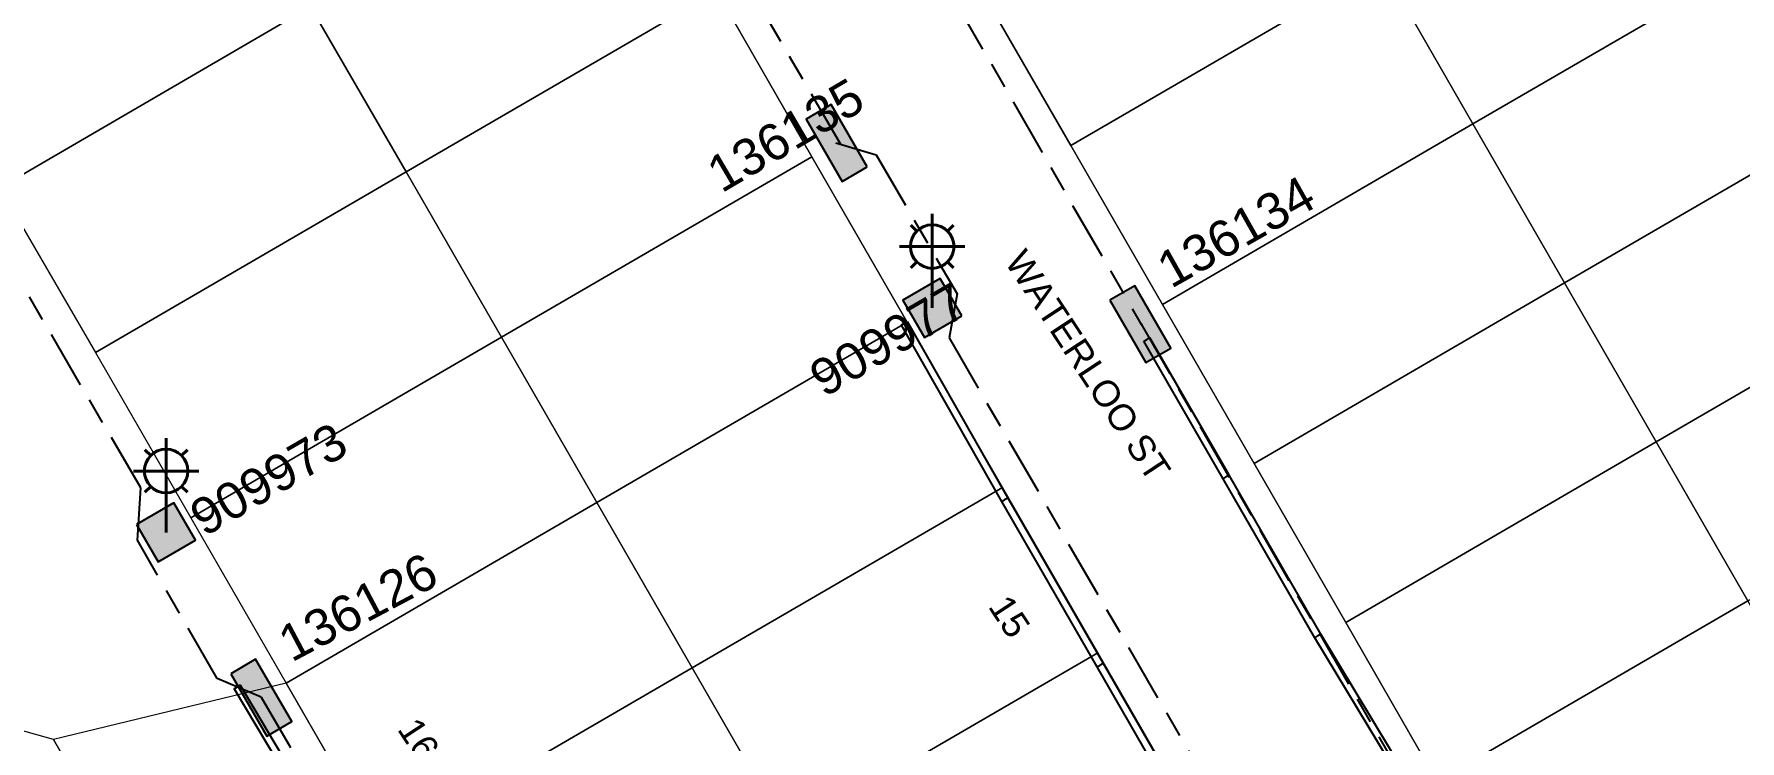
# Model space of a CAD drawing. Header units: metres. Extents: x 303431 to 305438, y 6269401 to 6270518.
# Drawn here: x 304083.4 to 304200.8, y 6270014.6 to 6270063.2 of the extents above; entities that cross this region are included whole.
import ezdxf
from ezdxf.enums import TextEntityAlignment as Align

# ---------------------------------------------------------------- set-up
doc = ezdxf.new("R2010")
doc.units = ezdxf.units.M
doc.linetypes.add('Cable Exist UG', pattern=[8.2, 4, -1.2, 1.8, -1.2])
doc.layers.get('0').update_dxf_attribs({"color": 6})
doc.layers.add('Cadastre Land Parcels_SP_EXT', color=9, linetype='Continuous', lineweight=5)
doc.layers.add('Cadastre Roads_SP_EXT', color=9, linetype='Continuous', lineweight=5)
for name, color, linetype in [('Duct_SP_EXT', 7, 'Continuous'), ('Equip_SP_SL_EXT', 7, 'Continuous'), ('Mains_LV_EXT', 7, 'Continuous'), ('SupportsUG_SP_LV_EXT', 7, 'Continuous'), ('SupportsUG_SP_LV_SL_EXT', 7, 'Continuous')]:
    doc.layers.add(name, color=color, linetype=linetype)
doc.styles.add('COLUMN_LABEL', font='arial.ttf')
doc.styles.add('iecARIAL', font='arial.ttf', dxfattribs={"height": 2})
doc.styles.add('POLE_LABEL', font='arial.ttf')
doc.styles.get("Standard").update_dxf_attribs({"font": 'arial.ttf'})

# ---------------------------------------------------------------- blocks, each defined once
blk = doc.blocks.new('COLUMN_EXT')
blk.add_hatch(color=256).paths.add_polyline_path([(-1.49, 1.48), (-1.49, -1.49), (1.48, -1.49), (1.48, 1.48)])
blk.add_lwpolyline([(-1.49, -1.49), (1.48, -1.49), (1.48, 1.48), (-1.49, 1.48)], close=True)
for tag, height, style, flags, p in [('ASSET_NUM', 2.5, 'COLUMN_LABEL', 8, (2, 2)), ('STRUCTURE_PLANT_NUMBER', 0.2, 'POLE_LABEL', 9, (1.81, 0.03)), ('STREET_CODE', 0.2, 'COLUMN_LABEL', 9, (1.81, -0.2))]:
    blk.add_attdef(tag, text='', height=height, dxfattribs=dict(style=style, flags=flags)).set_placement(p, align=Align.MIDDLE_LEFT)
at = {"flags": 9}
for tag, p in [('COLUMN_TYPE', (1.81, -0.4)), ('OWNED_BY', (1.81, -0.6)), ('STATE', (1.81, -0.8)), ('USAGE', (1.81, -1)), ('LEGEND', (1.81, -1.2)), ('STREETNAME', (1.81, -1.6)), ('SUBURB', (1.81, -1.8)), ('LOCATION', (1.81, -1.4)), ('NOTES', (1.81, -2))]:
    blk.add_attdef(tag, text='', height=0.2, dxfattribs=at).set_placement(p, align=Align.MIDDLE_LEFT)
at = {"flags": 1}
blk.add_attdef('Z', (1.81, -2.35), '', height=0.2, dxfattribs=at)
blk = doc.blocks.new('PILLAR_EXT')
blk.add_hatch(color=256).paths.add_polyline_path([(-2.475, 0.99), (-2.475, -0.99), (2.475, -0.99), (2.475, 0.99)])
blk.add_lwpolyline([(-2.475, -0.99), (2.475, -0.99), (2.475, 0.99), (-2.475, 0.99)], close=True)
at = {"style": 'iecARIAL', "flags": 8}
blk.add_attdef('ASSET_NUM', (1.5, 3.5), '', height=2.5, dxfattribs=at)
for tag, p, flags in [('OWNED_BY', (0, -0.2), 9), ('STATE', (0, -0.4), 9), ('SUPPORT_TYPE', (0, -0.6), 9), ('USAGE', (0, -0.8), 9), ('LEGEND', (0, -1), 9), ('LOCATION', (0, -1.2), 9), ('STREETNAME', (0, -1.8), 9), ('SUBURB', (0, -2), 1), ('NOTES', (0, -1.4), 9), ('PARENT', (0, -1.6), 9)]:
    blk.add_attdef(tag, p, '', height=0.2, dxfattribs=dict(flags=flags))
blk = doc.blocks.new('SL_LANTERN_EXT')
at = {"lineweight": 40}
for p, q in [((0, 1.97), (0, 6.47)), ((-1.46, 5.68), (-1.06, 5.28)), ((1.46, 5.68), (1.06, 5.28)), ((-2.25, 4.22), (2.25, 4.22)), ((-1.46, 2.76), (-1.06, 3.16)), ((0, 0), (0, 2.72)), ((1.46, 2.76), (1.06, 3.16))]:
    blk.add_line(p, q, dxfattribs=at)
blk.add_circle((0, 4.22), 1.5, dxfattribs=at)
at = {"style": 'iecARIAL', "flags": 9}
blk.add_attdef('ASSET_NUM', (1.5, 1.5), '', height=2.5, dxfattribs=at)
for tag, p, height, flags in [('CONSTRUCTED_VOLTAGE', (0.98, -0.65), 0.2, 9), ('CONTROL_TYPE', (0.98, -0.85), 0.2, 9), ('LANTERN_PURPOSE', (0.98, -1.05), 0.2, 9), ('LANTERN_TYPE', (0.98, -1.25), 0.2, 9), ('LNUMBER', (2.18, -3.25), 2.5, 8), ('OPERATING_VOLTAGE', (0.98, -1.65), 0.2, 9), ('ORIENTATION', (0.98, -1.85), 0.2, 9), ('OWNED_BY', (0.98, -2.05), 0.2, 9), ('STATE', (0.98, -2.25), 0.2, 9), ('NO_PHASES', (0.98, -1.45), 0.2, 9), ('USAGE', (0.98, -2.45), 0.2, 9), ('CEXIST', (0.98, -2.65), 0.2, 9), ('CNEW', (0.98, -2.85), 0.2, 9), ('CNUMBER', (0.98, -3.05), 0.2, 9), ('CREMOVE', (0.98, -3.25), 0.2, 9), ('CREPLACE', (0.98, -3.45), 0.2, 9), ('LKINGHEIGHT', (0.98, -3.65), 0.2, 9), ('LBRACKET', (0.98, -3.85), 0.2, 9), ('LBRACKETVOCAB', (0.98, -4.05), 0.2, 9), ('LCATEGORY', (0.98, -4.25), 0.2, 9), ('LCHARGE1', (0.98, -4.45), 0.2, 9), ('LCHARGE1PERCENT', (0.98, -4.65), 0.2, 9), ('LCHARGE2', (0.98, -4.85), 0.2, 9), ('LCHARGE2PERCENT', (0.98, -5.05), 0.2, 9), ('LCHARGE3', (0.98, -5.25), 0.2, 9), ('LCHARGE3PERCENT', (0.98, -5.45), 0.2, 9), ('LEXIST', (0.98, -5.65), 0.2, 9), ('LLAMP', (0.98, -5.85), 0.2, 9), ('LLAMPVOCAB', (0.98, -6.05), 0.2, 9), ('LMAST', (0.98, -6.25), 0.2, 9), ('LMASTVOCAB', (0.98, -6.45), 0.2, 9), ('LNEW', (0.98, -6.65), 0.2, 9), ('LANTNUMBER', (0.98, -6.85), 0.2, 9), ('LOUTREACH', (0.98, -7.25), 0.2, 9), ('LOUTREACHVOCAB', (0.98, -7.45), 0.2, 9), ('LRATECODE', (0.98, -7.65), 0.2, 9), ('LREMOVE', (0.98, -7.85), 0.2, 9), ('LREPLACE', (0.98, -8.05), 0.2, 9), ('LTYPE', (0.98, -8.25), 0.2, 9), ('STREETNAME', (0.98, -9.25), 0.2, 9), ('SUBURB', (0.98, -9.45), 0.2, 1), ('LTYPEVOCAB', (0.98, -8.45), 0.2, 9), ('LEGEND', (0.98, -8.65), 0.2, 9), ('LOCATION', (0.98, -8.85), 0.2, 9), ('NOTES', (0.98, -9.05), 0.2, 9)]:
    blk.add_attdef(tag, p, '', height=height, dxfattribs=dict(flags=flags))

msp = doc.modelspace()

# ---------------------------------------------------------------- linework, layer by layer
at = {"layer": 'Cadastre Land Parcels_SP_EXT', "linetype": 'Continuous'}
for points in [[(304203.79177, 6270069.41869), (304197.48853, 6270080.34597), (304176.12546, 6270067.94362), (304182.42702, 6270057.01723), (304203.79177, 6270069.41869)], [(304176.12546, 6270067.94362), (304169.82302, 6270078.86887), (304148.45995, 6270066.46441), (304154.76328, 6270055.53819), (304176.12546, 6270067.94362)], [(304102.47222, 6270065.07061), (304095.87651, 6270076.38964), (304074.47617, 6270063.94445), (304081.07197, 6270052.62542), (304102.47222, 6270065.07061)], [(304130.40406, 6270066.12963), (304123.84898, 6270077.49335), (304102.47222, 6270065.07061), (304109.04443, 6270053.72614), (304130.40406, 6270066.12963)], [(304210.09421, 6270058.49336), (304203.79177, 6270069.41869), (304182.42702, 6270057.01723), (304188.73026, 6270046.09102), (304210.09421, 6270058.49336)], [(304182.42702, 6270057.01723), (304176.12546, 6270067.94362), (304154.76328, 6270055.53819), (304161.06572, 6270044.61189), (304182.42702, 6270057.01723)], [(304136.95816, 6270054.76696), (304130.40406, 6270066.12963), (304109.04443, 6270053.72614), (304115.59942, 6270042.3625), (304136.95816, 6270054.76696)], [(304109.04443, 6270053.72614), (304102.47222, 6270065.07061), (304081.07197, 6270052.62542), (304087.66856, 6270041.30542), (304109.04443, 6270053.72614)], [(304216.39745, 6270047.56608), (304210.09421, 6270058.49336), (304188.73026, 6270046.09102), (304195.03271, 6270035.16472), (304216.39745, 6270047.56608)], [(304188.73026, 6270046.09102), (304182.42702, 6270057.01723), (304161.06572, 6270044.61189), (304167.36817, 6270033.68559), (304188.73026, 6270046.09102)], [(304143.51324, 6270043.40332), (304136.95816, 6270054.76696), (304115.59942, 6270042.3625), (304122.1545, 6270030.99886), (304143.51324, 6270043.40332)], [(304115.59942, 6270042.3625), (304109.04443, 6270053.72614), (304087.66856, 6270041.30542), (304094.23741, 6270029.95795), (304115.59942, 6270042.3625)], [(304222.69981, 6270036.64075), (304216.39745, 6270047.56608), (304195.03271, 6270035.16472), (304201.33594, 6270024.23744), (304222.69981, 6270036.64075)], [(304195.03271, 6270035.16472), (304188.73026, 6270046.09102), (304167.36817, 6270033.68559), (304173.67149, 6270022.75928), (304195.03271, 6270035.16472)], [(304122.1545, 6270030.99886), (304115.59942, 6270042.3625), (304094.23741, 6270029.95795), (304100.79169, 6270018.59431), (304122.1545, 6270030.99886)], [(304150.06822, 6270032.0396), (304143.51324, 6270043.40332), (304122.1545, 6270030.99886), (304128.70869, 6270019.63619), (304150.06822, 6270032.0396)], [(304201.33594, 6270024.23744), (304195.03271, 6270035.16472), (304173.67149, 6270022.75928), (304179.97385, 6270011.83298), (304201.33594, 6270024.23744)], [(304156.62498, 6270020.67198), (304150.06822, 6270032.0396), (304128.70869, 6270019.63619), (304135.26624, 6270008.26761), (304156.62498, 6270020.67198)], [(304156.62498, 6270020.67198), (304150.06822, 6270032.0396), (304128.70869, 6270019.63619), (304135.26624, 6270008.26761), (304156.62498, 6270020.67198)], [(304128.70869, 6270019.63619), (304122.1545, 6270030.99886), (304100.79169, 6270018.59431), (304107.34668, 6270007.23164), (304128.70869, 6270019.63619)], [(304128.70869, 6270019.63619), (304122.1545, 6270030.99886), (304100.79169, 6270018.59431), (304107.34668, 6270007.23164), (304128.70869, 6270019.63619)], [(304207.89349, 6270012.86974), (304201.33594, 6270024.23744), (304179.97385, 6270011.83298), (304186.5314, 6270000.46537), (304207.89349, 6270012.86974)], [(304207.89349, 6270012.86974), (304201.33594, 6270024.23744), (304179.97385, 6270011.83298), (304186.5314, 6270000.46537), (304207.89349, 6270012.86974)], [(304163.18252, 6270009.30437), (304156.62498, 6270020.67198), (304135.26624, 6270008.26761), (304141.82387, 6269996.9), (304163.18252, 6270009.30437)], [(304163.18252, 6270009.30437), (304156.62498, 6270020.67198), (304135.26624, 6270008.26761), (304141.82387, 6269996.9), (304163.18252, 6270009.30437)], [(304135.26624, 6270008.26761), (304128.70869, 6270019.63619), (304107.34668, 6270007.23164), (304113.90432, 6269995.86403), (304135.26624, 6270008.26761)], [(304135.26624, 6270008.26761), (304128.70869, 6270019.63619), (304107.34668, 6270007.23164), (304113.90432, 6269995.86403), (304135.26624, 6270008.26761)], [(304100.404, 6269987.62339), (304084.77355, 6270014.72084), (304077.98094, 6270016.61063), (304073.70626, 6270014.12919), (304091.86038, 6269982.66281), (304100.404, 6269987.62339)], [(304100.404, 6269987.62339), (304084.77355, 6270014.72084), (304077.98094, 6270016.61063), (304073.70626, 6270014.12919), (304091.86038, 6269982.66281), (304100.404, 6269987.62339)]]:
    msp.add_lwpolyline(points, close=True, dxfattribs=at)
at = {"layer": 'Cadastre Roads_SP_EXT', "linetype": 'Continuous'}
for points in [[(304206.20129, 6269966.36638), (304199.64379, 6269977.73407), (304193.0855, 6269989.10264), (304186.53145, 6270000.46538), (304179.97387, 6270011.83298), (304173.67148, 6270022.75932), (304167.36822, 6270033.68556), (304161.06575, 6270044.6119), (304154.76328, 6270055.53814), (304148.46002, 6270066.46439), (304142.15746, 6270077.39073), (304135.85499, 6270088.31697), (304129.28999, 6270099.67751), (304122.69169, 6270111.00042), (304116.0934, 6270122.32343), (304109.49422, 6270133.64643), (304099.37182, 6270151.0167)], [(304130.40405, 6270066.12971), (304136.95819, 6270054.76697), (304143.51322, 6270043.40326), (304150.06824, 6270032.03963), (304156.62494, 6270020.67203), (304163.18253, 6270009.30435)], [(304107.34672, 6270007.23163), (304100.79169, 6270018.59429), (304084.77356, 6270014.72084), (304100.40394, 6269987.62343)]]:
    msp.add_lwpolyline(points, dxfattribs=at)
at = {"layer": 'Duct_SP_EXT'}
for p, q in [((304143.08586, 6270043.19583), (304143.29434, 6270043.31473)), ((304143.08586, 6270043.19583), (304150.00333, 6270031.06638)), ((304143.50282, 6270043.43363), (304143.29434, 6270043.31473)), ((304143.50282, 6270043.43363), (304150.41968, 6270031.30524)), ((304159.78593, 6270042.08403), (304159.99382, 6270042.20396)), ((304165.23781, 6270032.63433), (304159.78593, 6270042.08403)), ((304160.2017, 6270042.3239), (304159.99382, 6270042.20396)), ((304165.65358, 6270032.8742), (304160.2017, 6270042.3239)), ((304165.23781, 6270032.63433), (304165.44569, 6270032.75427)), ((304171.54287, 6270021.70562), (304165.23781, 6270032.63433)), ((304165.65358, 6270032.8742), (304165.44569, 6270032.75427)), ((304171.95617, 6270021.94976), (304165.65358, 6270032.8742)), ((304150.00333, 6270031.06638), (304150.2115, 6270031.18581)), ((304150.00333, 6270031.06638), (304156.56245, 6270019.70012)), ((304150.41968, 6270031.30524), (304150.2115, 6270031.18581)), ((304150.41968, 6270031.30524), (304156.97816, 6270019.94009)), ((304171.54287, 6270021.70562), (304171.74952, 6270021.82769)), ((304178.28371, 6270010.55722), (304171.54287, 6270021.70562)), ((304171.95617, 6270021.94976), (304171.74952, 6270021.82769)), ((304178.6947, 6270010.80518), (304171.95617, 6270021.94976)), ((304156.56245, 6270019.70012), (304156.7703, 6270019.82011)), ((304156.56245, 6270019.70012), (304163.08074, 6270008.41203)), ((304156.97816, 6270019.94009), (304156.7703, 6270019.82011)), ((304156.97816, 6270019.94009), (304163.49641, 6270008.65207)), ((304097.2148, 6270018.22253), (304097.42191, 6270018.3438)), ((304097.23721, 6270018.18427), (304097.2148, 6270018.22253)), ((304097.23721, 6270018.18427), (304097.44381, 6270018.3064)), ((304104.05866, 6270006.75338), (304097.23721, 6270018.18427)), ((304097.62902, 6270018.46507), (304097.42191, 6270018.3438)), ((304097.65041, 6270018.42853), (304097.44381, 6270018.3064)), ((304097.65041, 6270018.42853), (304097.62902, 6270018.46507)), ((304104.4723, 6270006.99691), (304097.65041, 6270018.42853))]:
    msp.add_line(p, q, dxfattribs=at)
at = {"layer": 'Mains_LV_EXT', "linetype": 'Cable Exist UG'}
for points in [[(304112.65292, 6270100.71249), (304116.09533, 6270098.72294), (304116.09533, 6270098.72294), (304120.68862, 6270090.84339), (304120.37723, 6270087.40649), (304138.92091, 6270055.62681)], [(304134.42112, 6270086.94529), (304159.60562, 6270043.23272)], [(304099.07666, 6270017.61596), (304096.0525, 6270018.90223), (304096.0525, 6270018.90223), (304090.82909, 6270027.93058), (304090.55231, 6270028.40689), (304090.78037, 6270032.00987), (304073.04391, 6270062.42845)], [(304138.60993, 6270055.71999), (304141.37717, 6270054.8905), (304141.37717, 6270054.8905), (304146.93517, 6270045.33271), (304146.38454, 6270042.32357), (304164.97001, 6270010.28363)], [(304159.56808, 6270043.29728), (304184.96512, 6269999.28283)], [(304159.56808, 6270043.29728), (304184.96512, 6269999.28283)], [(304099.07666, 6270017.61596), (304112.20381, 6269994.96197)], [(304099.07666, 6270017.61596), (304112.20381, 6269994.96197)]]:
    msp.add_lwpolyline(points, dxfattribs=at)

# ---------------------------------------------------------------- block references
at = {"layer": 'Equip_SP_SL_EXT'}
for p in [(304145.22741, 6270044.37188), (304092.53024, 6270028.94281)]:
    msp.add_blockref('SL_LANTERN_EXT', p, dxfattribs=at)
at = {"layer": 'SupportsUG_SP_LV_EXT'}
ref = msp.add_blockref('PILLAR_EXT', (304073.03722, 6270062.39346), dxfattribs=dict(at, rotation=300.0766046825463))
ref.add_attrib('ASSET_NUM', '136125', dxfattribs={"layer": '0', "height": 2.5, "rotation": 27.9610379, "style": 'iecARIAL'}).set_placement((304074.53722, 6270065.89346), align=Align.MIDDLE_LEFT)
ref = msp.add_blockref('PILLAR_EXT', (304138.65083, 6270055.7081), dxfattribs=dict(at, rotation=120.0822492575719))
ref.add_attrib('ASSET_NUM', '136135', dxfattribs={"layer": '0', "height": 2.5, "rotation": 30.4343051, "style": 'iecARIAL'}).set_placement((304140.15083, 6270059.2081), align=Align.MIDDLE_RIGHT)
ref = msp.add_blockref('PILLAR_EXT', (304159.53976, 6270043.25397), dxfattribs=dict(at, rotation=300.077234483561))
ref.add_attrib('ASSET_NUM', '136134', dxfattribs={"layer": '0', "height": 2.5, "rotation": 29.4413219, "style": 'iecARIAL'}).set_placement((304161.03976, 6270046.75397), align=Align.MIDDLE_LEFT)
ref = msp.add_blockref('PILLAR_EXT', (304099.07153, 6270017.59214), dxfattribs=dict(at, rotation=300.0766046825463))
ref.add_attrib('ASSET_NUM', '136126', dxfattribs={"layer": '0', "height": 2.5, "rotation": 27.9412568, "style": 'iecARIAL'}).set_placement((304100.57153, 6270021.09214), align=Align.MIDDLE_LEFT)
at = {"layer": 'SupportsUG_SP_LV_SL_EXT'}
ref = msp.add_blockref('COLUMN_EXT', (304145.22741, 6270044.37186), dxfattribs=dict(at, rotation=120.0766046825464))
ref.add_attrib('ASSET_NUM', '909977', dxfattribs={"layer": '0', "height": 2.5, "rotation": 30.1849874, "style": 'COLUMN_LABEL'}).set_placement((304147.22741, 6270045.12186), align=Align.MIDDLE_RIGHT)
ref = msp.add_blockref('COLUMN_EXT', (304092.5302, 6270028.94282), dxfattribs=dict(at, rotation=300.0822492575723))
ref.add_attrib('ASSET_NUM', '909973', dxfattribs={"layer": '0', "height": 2.5, "rotation": 30.0802284, "style": 'COLUMN_LABEL'}).set_placement((304094.5302, 6270029.69282), align=Align.MIDDLE_LEFT)

# ---------------------------------------------------------------- texts
at = {"layer": 'Cadastre Land Parcels_SP_EXT'}
for s, rotation, p in [('15', 303.3353385, (304149.03039, 6270023.84929)), ('16', 303.339797, (304108.38536, 6270015.41904))]:
    msp.add_text(s, height=1.8, rotation=rotation, dxfattribs=at).set_placement(p)
at = {"layer": 'Cadastre Roads_SP_EXT'}
msp.add_text('WATERLOO ST', height=1.8, rotation=303.3375214, dxfattribs=at).set_placement((304150.15908, 6270047.56077))

doc.saveas('drawing.dxf')
